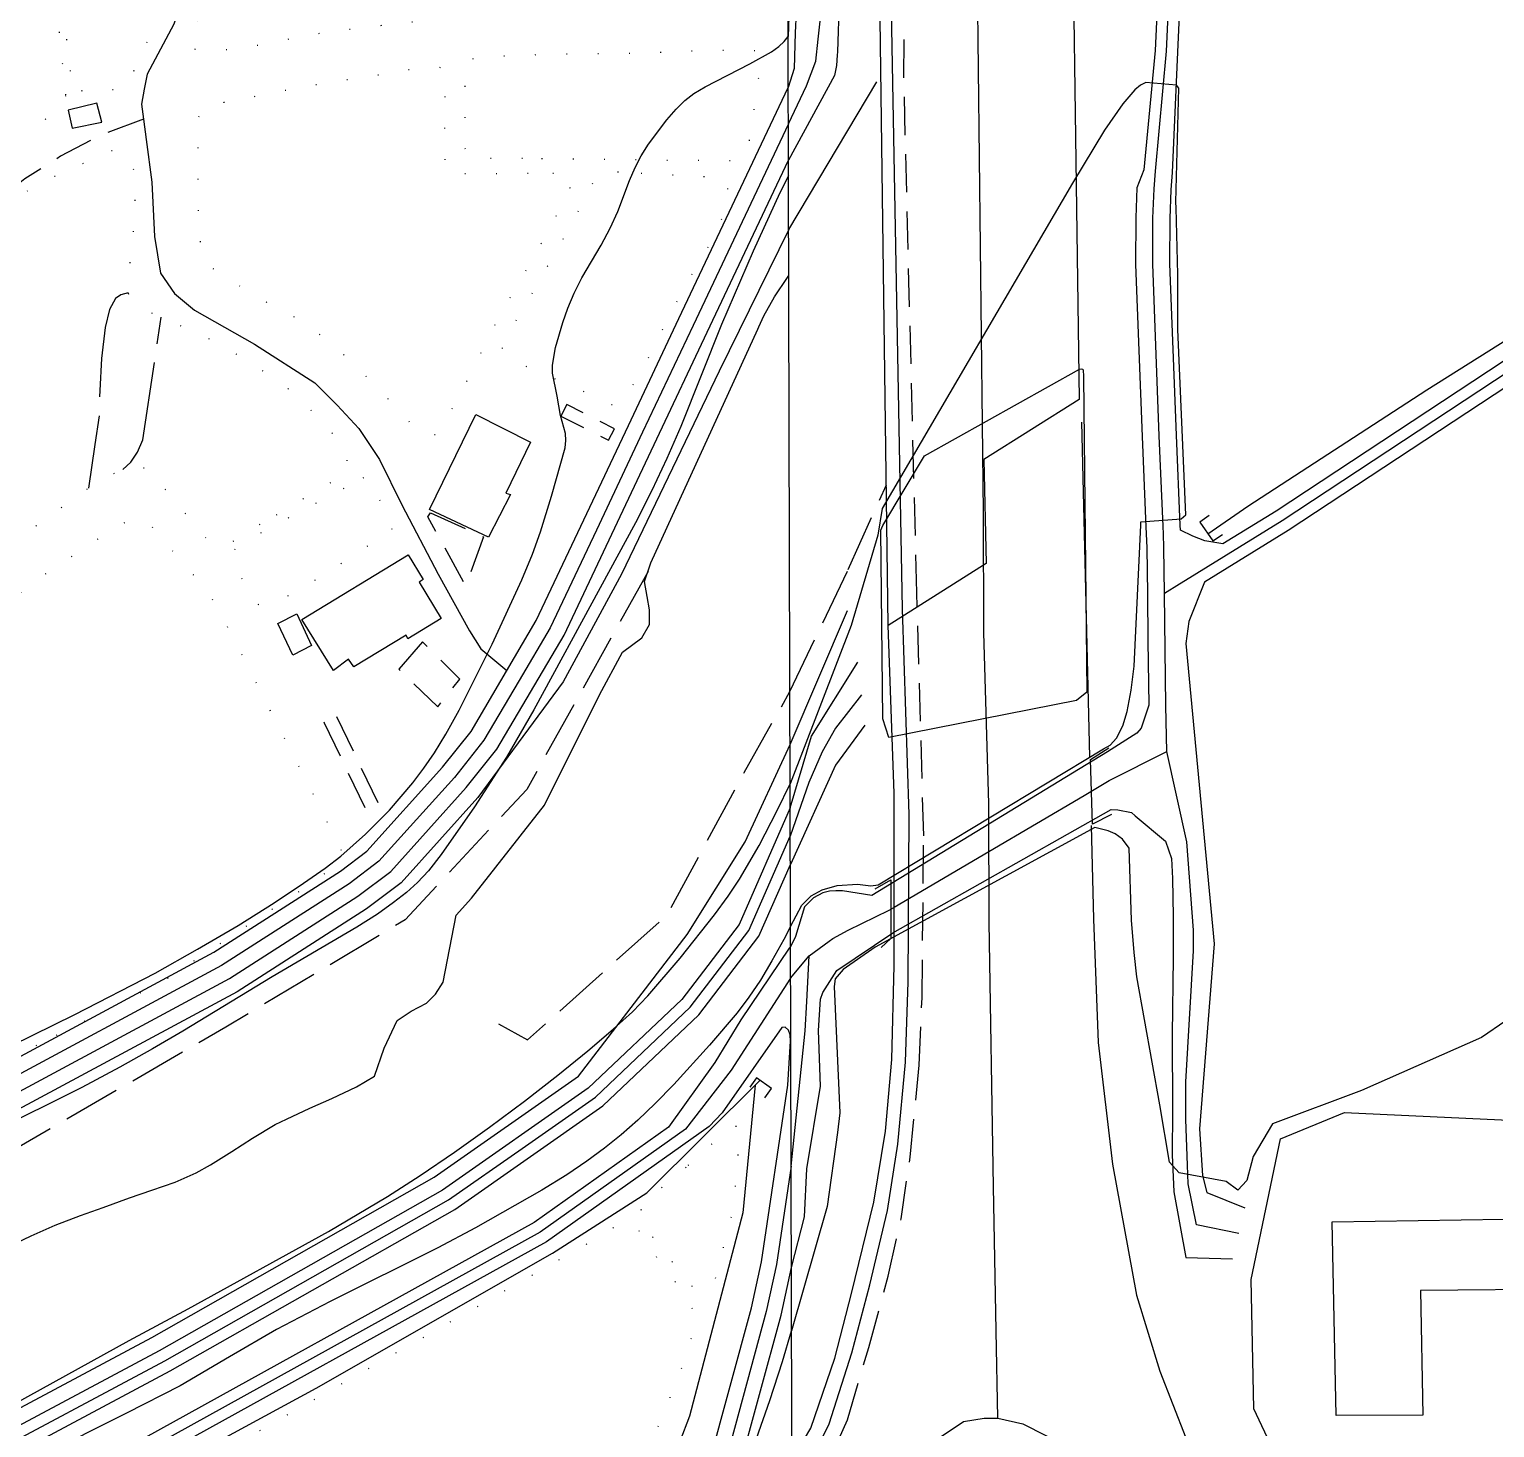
# Model space of a CAD drawing. Header units: millimetres. Extents: x 220021 to 223505, y 489325 to 491820.
# Drawn here: x 222151.5 to 222343.5, y 489628.9 to 489812.1 of the extents above; entities that cross this region are included whole.
import ezdxf

# ---------------------------------------------------------------- set-up
doc = ezdxf.new("R2010")
doc.units = ezdxf.units.MM
for name, pattern in [('15M2P5', [17.5, 15, -2.5]), ('5M2P5', [7.5, 5, -2.5]), ('7P5M2P5', [10, 7.5, -2.5]), ('AM4', [4, 0, -4])]:
    doc.linetypes.add(name, pattern=pattern)
for name, color, linetype in [('A0013110', 8, 'Continuous'), ('A0013117', 8, 'Continuous'), ('A0023119', 8, '5M2P5'), ('A0023210', 8, 'Continuous'), ('A0033324', 8, '5M2P5'), ('A0033327', 8, 'Continuous'), ('A0073340', 8, 'Continuous'), ('B0014111', 8, 'Continuous'), ('B0014112', 8, 'Continuous'), ('B0014116', 8, '5M2P5'), ('B0014118', 8, '5M2P5'), ('B0024120', 8, 'B0024120'), ('C0052211', 8, 'Continuous'), ('C0076116', 8, 'Continuous'), ('D0015112', 8, '15M2P5'), ('D0025111', 8, 'AM4'), ('E0022112', 8, 'Continuous'), ('E0032111', 8, 'Continuous'), ('F0017111', 8, 'Continuous'), ('F0017114', 8, 'Continuous'), ('F0047224', 8, 'Continuous'), ('G0022313', 8, '7P5M2P5'), ('zd001', 7, 'Continuous')]:
    doc.layers.add(name, color=color, linetype=linetype)
doc.linetypes.add('B0024120', pattern='A,10,-1.75,[133,ltypeshp.shx,S=0.75,R=0,X=0,Y=0],-3.25', length=15)

msp = doc.modelspace()

# ---------------------------------------------------------------- linework, layer by layer
at = {"layer": 'A0013110'}
for points in [[(222251.409, 489624.656), (222253.909, 489628.822), (222257.026, 489637.981), (222259.197, 489646.449), (222262.141, 489658.443), (222263.657, 489667.756), (222264.507, 489677.132), (222264.801, 489689.446), (222264.826, 489711.998), (222264.035, 489733.984), (222262.857, 489823.4), (222262.974, 489842.212), (222262.09, 489887.466), (222260.747, 489946.389), (222259.643, 489945.144), (222258.925, 489882.699), (222257.799, 489822.633), (222257.373, 489809.152), (222257.35, 489808.68), (222257.262, 489807.342), (222256.988, 489806.033), (222250.962, 489794.944)], [(222250.684, 489900.684), (222253.854, 489901.847), (222253.831, 489883.083), (222253.848, 489862.236), (222253.362, 489837.722), (222252.247, 489819.798), (222251.842, 489811.629), (222251.695, 489806.952), (222250.937, 489804.477)], [(222426.493, 489821.434), (222377.212, 489789.254), (222352.529, 489773.792), (222314.833, 489748.965), (222307.866, 489744.661), (222305.524, 489745.082), (222303.932, 489745.683), (222302.305, 489746.482), (222302.278, 489747.106), (222301.778, 489758.9), (222300.93, 489781.359), (222300.95, 489787.293), (222301.097, 489791.072), (222301.268, 489793.347), (222301.987, 489809.106), (222302.341, 489816.859)], [(222428.107, 489818.906), (222378.828, 489786.726), (222354.151, 489771.268), (222316.447, 489746.435), (222305.452, 489739.644), (222303.404, 489734.504), (222303.002, 489731.628), (222306.724, 489692.267), (222304.822, 489668.042), (222305.19, 489661.911), (222305.79, 489659.708), (222310.739, 489657.681)], [(222299.339, 489816.881), (222298.993, 489809.314), (222297.531, 489793.655), (222296.603, 489791.328), (222296.45, 489787.387), (222296.43, 489781.281), (222297.282, 489758.72), (222297.782, 489746.914), (222297.901, 489744.137), (222297.98, 489738.15), (222298.06, 489731.982), (222298.159, 489723.55), (222297.173, 489720.553), (222296.597, 489719.858), (222292.744, 489717.444), (222261.897, 489698.626), (222258.037, 489699.215), (222257.183, 489699.212), (222256.352, 489699.171), (222255.467, 489698.96), (222254.23, 489698.292), (222253.07, 489697.13), (222251.895, 489693.219), (222251.233, 489691.888)], [(222251.185, 489710.085), (222253.969, 489719.503), (222260.027, 489729.18)], [(222260.98, 489720.939), (222257.099, 489715.685), (222251.205, 489702.667)], [(222251.343, 489649.867), (222253.061, 489656.529), (222253.372, 489662.787), (222255.155, 489673.639), (222254.877, 489680.934), (222255.159, 489685.05), (222255.449, 489685.898), (222257.279, 489688.796), (222264.629, 489693.707), (222293.246, 489709.893), (222294.104, 489709.852), (222295.912, 489709.464), (222296.383, 489709.027), (222300.352, 489705.731), (222301.122, 489703.476), (222301.276, 489700.848), (222301.359, 489695.852), (222301.355, 489690.425), (222301.21, 489680.396), (222301.253, 489670.466), (222301.25, 489664.635), (222301.468, 489659.773), (222303.025, 489651.188), (222309.151, 489651.016)]]:
    msp.add_lwpolyline(points, dxfattribs=at)
at = {"layer": 'A0013110', "flags": 128}
for points in [[(222055.326, 489655.244), (222056.128, 489651.466), (222056.106, 489648.487), (222055.436, 489634.178), (222055.543, 489631.314), (222056.619, 489629.759), (222058.343, 489628.906), (222060.009, 489629.049), (222094.908, 489646.651), (222144.193, 489674.249), (222175.678, 489691.166), (222192.265, 489701.8), (222195.725, 489704.413), (222205.621, 489715.407), (222209.372, 489720.115), (222217.925, 489734.62), (222230, 489760.198), (222236.6, 489774.178), (222250.937, 489804.477)], [(221885.022, 489558.194), (221928.042, 489576.028), (221974.104, 489593.766), (222036.986, 489614.848), (222055.547, 489622.772), (222060.128, 489624.706), (222061.459, 489625.3), (222096.787, 489643.118), (222146.117, 489670.742), (222177.707, 489687.716), (222194.553, 489698.516), (222198.862, 489701.768), (222208.751, 489712.755), (222212.757, 489717.785), (222221.552, 489732.7), (222233.707, 489758.447), (222240.307, 489772.426), (222250.962, 489794.944)], [(222251.185, 489710.085), (222244.478, 489694.811), (222236.971, 489684.998), (222224.737, 489673.377), (222205.626, 489660.022), (222168.522, 489638.956), (222118.099, 489612.059), (222085.319, 489594.428), (222074.417, 489589.104), (222068.768, 489587.046), (222058.964, 489583.093), (222030.089, 489572.639), (222025.801, 489571.207), (222006.832, 489564.759), (221970.184, 489551.085), (221931.71, 489535.916), (221928.971, 489534.838), (221925.665, 489533.648), (221897.17, 489522.548), (221834.43, 489497.832)], [(222119.515, 489609.415), (222169.969, 489636.327), (222207.229, 489657.483), (222226.64, 489671.047), (222239.209, 489682.986), (222247.08, 489693.275), (222251.205, 489702.667)], [(222251.233, 489691.888), (222251.044, 489691.691), (222244.698, 489682.341), (222241.311, 489676.746), (222235.234, 489668.252), (222217.644, 489655.771), (222160.475, 489624.145)], [(222240.53, 489624.063), (222246.094, 489644.599), (222247.414, 489650.623), (222250.872, 489673.775), (222251.214, 489679.515), (222251.174, 489680.367), (222250.942, 489680.953), (222250.533, 489681.376), (222250.083, 489681.336), (222242.265, 489670.145), (222240.56, 489668.353), (222219.244, 489653.227), (222161.921, 489621.516)], [(222252.001, 489399.603), (222248.789, 489406.012), (222242.228, 489419.317), (222233.634, 489437.086), (222228.478, 489453.978), (222225.129, 489465.436), (222222.435, 489476.5), (222219.563, 489492.273), (222218.483, 489506.646), (222218.292, 489524.866), (222219.177, 489536.285), (222221.043, 489549.83), (222225.963, 489573.522), (222234.514, 489596.586), (222244.342, 489622.836), (222249.981, 489643.647), (222251.343, 489649.867)]]:
    msp.add_lwpolyline(points, dxfattribs=at)
at = {"layer": 'A0013117', "flags": 128}
msp.add_lwpolyline([(222171.531, 489815.986), (222170.444, 489812.756), (222166.919, 489806.19), (222166.55, 489804.242), (222166.18, 489802.294), (222166.45, 489800.334), (222166.818, 489797.654), (222167.537, 489792.06), (222167.915, 489784.953), (222168.696, 489780.129), (222170.521, 489777.476), (222173.144, 489775.313), (222181.006, 489770.853), (222188.897, 489765.793), (222190.36, 489764.328), (222191.823, 489762.863), (222194.651, 489759.773), (222197.375, 489755.725), (222200.31, 489749.799), (222205.059, 489740.718), (222209.162, 489733.271), (222210.633, 489730.935), (222214.076, 489728.093)], dxfattribs=at)
at = {"layer": 'A0023119', "flags": 128}
msp.add_lwpolyline([(222166.45, 489800.334), (222161.001, 489798.295), (222155.606, 489795.449), (222150.934, 489792.493), (222146.695, 489789.121), (222138.93, 489778.579), (222125.529, 489758.756), (222121.366, 489752.547), (222113.357, 489743.662), (222108.404, 489737.612), (222107.134, 489734.415), (222104.208, 489722.323), (222100.727, 489715.071), (222094.741, 489704.617), (222088.958, 489689.786), (222086.555, 489685.103), (222085.559, 489684.129), (222084.079, 489682.944), (222075.254, 489678.286), (222065.556, 489672.129), (222062.97, 489668.995), (222058.629, 489660.81), (222055.741, 489653.29)], dxfattribs=at)
at = {"layer": 'A0023210'}
for points in [[(222745.05, 490023.33), (222705.86, 489999.33), (222680.91, 489982.42), (222644.15, 489958.28), (222605.39, 489933.46), (222535.42, 489889.18), (222531.658, 489886.46), (222522.18, 489881.16), (222513.593, 489875.781), (222479.93, 489853.03), (222427.3, 489820.17), (222378.02, 489787.99), (222353.34, 489772.53), (222315.64, 489747.7), (222302.428, 489739.539), (222302.17, 489739.38), (222300.23, 489738.18)], [(222278.38, 489630.15), (222278.17, 489641.59), (222277.994, 489651.052), (222277.82, 489660.45), (222277.26, 489695.11), (222277.24, 489700.84), (222277.23, 489704.39), (222277.22, 489707.974), (222277.21, 489710.6), (222276.54, 489733.06), (222276.53, 489748.79), (222275.724, 489818.529)], [(222309.945, 489654.348), (222304.407, 489655.448), (222303.329, 489660.842), (222303.22, 489663.273), (222303.037, 489669.254), (222303.016, 489674.219), (222304.039, 489691.346), (222304.041, 489694.059), (222303.167, 489705.627), (222300.52, 489717.46), (222300.41, 489723.45), (222300.23, 489738.18), (222300.15, 489744.2), (222300.075, 489745.963), (222300.03, 489747.01), (222299.53, 489758.81), (222298.68, 489781.32), (222298.7, 489787.34), (222298.85, 489791.2), (222299.024, 489793.516), (222300.49, 489809.21), (222300.84, 489816.87)], [(222250.949, 489799.711), (222253.333, 489804.691), (222254.53, 489807.901), (222254.856, 489810.784), (222255.183, 489813.939)], [(222260.521, 489724.911), (222257.14, 489720.51), (222255.36, 489717.43), (222253.61, 489713.4), (222251.195, 489706.376)], [(222251.244, 489687.777), (222253.674, 489690.707), (222256.271, 489692.611), (222256.782, 489692.986), (222258.76, 489694.06), (222264.17, 489696.7), (222264.76, 489697.04), (222264.809, 489697.069), (222277.23, 489704.39), (222289.69, 489711.72), (222292.99, 489713.67), (222300.52, 489717.46)], [(222251.308, 489663.157), (222253.133, 489680.879), (222253.344, 489684.717), (222253.674, 489690.707)], [(222270.97, 489627.74), (222273.88, 489629.72), (222276.58, 489630.13), (222278.38, 489630.15), (222281.68, 489629.4), (222287.61, 489626.39)]]:
    msp.add_lwpolyline(points, dxfattribs=at)
at = {"layer": 'A0023210', "flags": 128}
for points in [[(222250.949, 489799.711), (222238.453, 489773.302), (222231.854, 489759.323), (222225.797, 489746.492), (222219.739, 489733.66), (222215.677, 489726.772), (222211.064, 489718.95), (222207.186, 489714.081), (222202.24, 489708.586), (222197.294, 489703.091), (222193.409, 489700.158), (222176.693, 489689.441), (222145.155, 489672.496), (222095.848, 489644.885), (222078.342, 489636.055), (222060.835, 489627.225), (222060.601, 489627.107), (222054.801, 489624.52), (222051.09, 489622.935), (222036.31, 489616.626), (222020.614, 489611.363), (221973.461, 489595.554), (221927.336, 489577.793), (221884.324, 489559.961)], [(221834.985, 489496.439), (221897.717, 489521.152), (221926.191, 489532.243), (221929.5, 489533.434), (221932.26, 489534.52), (221970.722, 489549.684), (222007.335, 489563.346), (222026.28, 489569.785), (222030.484, 489571.19), (222035.504, 489572.259), (222040.523, 489573.327), (222049.258, 489576.35), (222054.629, 489578.617), (222086.004, 489593.093), (222118.807, 489610.737), (222169.245, 489637.642), (222206.427, 489658.753), (222216.058, 489665.483), (222225.688, 489672.212), (222238.09, 489683.992), (222245.779, 489694.043), (222251.195, 489706.376)], [(222251.244, 489687.777), (222249.496, 489685.084), (222243.44, 489675.748), (222237.485, 489668.011), (222218.444, 489654.499), (222161.198, 489622.831), (222113.912, 489596.974), (222093.308, 489586.236), (222089.035, 489583.807), (222076.039, 489576.275), (222071.956, 489574.222), (222070.267, 489573.627), (222068.097, 489573.081), (222066.281, 489573.326), (222060.419, 489575.243), (222054.629, 489578.617)], [(222251.308, 489663.157), (222249.382, 489650.261), (222248.037, 489644.123), (222242.436, 489623.45), (222232.64, 489597.284), (222224.036, 489574.076), (222219.071, 489550.17), (222217.188, 489536.499), (222216.291, 489524.933), (222216.484, 489506.56), (222217.03, 489499.289), (222217.576, 489492.018), (222220.477, 489476.084), (222223.196, 489464.918), (222226.562, 489453.405), (222231.766, 489436.355), (222240.43, 489418.44), (222246.988, 489405.141), (222247.782, 489403.466), (222251.151, 489397.035), (222252.012, 489395.501)]]:
    msp.add_lwpolyline(points, dxfattribs=at)
at = {"layer": 'A0033324'}
msp.add_lwpolyline([(222251.438, 489613.878), (222254.463, 489620.53), (222258.685, 489629.925), (222261.476, 489639.395), (222264.028, 489648.743), (222265.711, 489656.247), (222266.907, 489664.327), (222268.076, 489676.391), (222268.455, 489685.194), (222268.683, 489706.436), (222267.772, 489738.254), (222266.077, 489805.767), (222266.281, 489850.177), (222265.004, 489941.851), (222264.598, 489945.558), (222264.389, 489946.005), (222264.013, 489946.423), (222260.747, 489946.389)], dxfattribs=at)
at = {"layer": 'A0033327'}
msp.add_lwpolyline([(222251.423, 489619.541), (222256.297, 489629.374), (222259.251, 489638.688), (222261.613, 489647.596), (222263.926, 489657.345), (222265.282, 489666.042), (222266.292, 489676.762), (222266.628, 489687.32), (222266.755, 489709.217), (222265.904, 489736.119), (222264.467, 489814.584), (222264.628, 489846.195), (222264.186, 489868.822), (222263.134, 489946.414)], dxfattribs=at)
at = {"layer": 'A0073340'}
msp.add_lwpolyline([(222287.786, 489854.289), (222289.026, 489763.599), (222276.565, 489755.745), (222276.866, 489742.097), (222264.035, 489733.984), (222262.857, 489823.4), (222275.633, 489832.826), (222274.968, 489845.716)], close=True, dxfattribs=at)
at = {"layer": 'B0014111', "flags": 128}
for points in [[(222160.327, 489802.402), (222156.607, 489801.473), (222157.121, 489799.124), (222161.017, 489799.94)], [(222209.984, 489761.616), (222217.16, 489758.009), (222213.949, 489751.329), (222214.555, 489751.135), (222211.665, 489745.543), (222203.922, 489749.178)]]:
    msp.add_lwpolyline(points, close=True, dxfattribs=at)
at = {"layer": 'B0014111'}
msp.add_lwpolyline([(222334.05, 489630.548), (222322.699, 489630.501), (222322.194, 489655.851), (222372.873, 489656.646), (222372.961, 489647.191), (222333.757, 489646.858)], close=True, dxfattribs=at)
at = {"layer": 'B0014112', "flags": 128}
for points in [[(222201.134, 489743.255), (222203.098, 489740.016), (222202.56, 489739.655), (222205.437, 489734.888), (222201.093, 489732.238), (222200.868, 489732.712), (222193.997, 489728.548), (222193.329, 489729.564), (222191.334, 489728.093), (222187.193, 489734.78)], [(222186.536, 489735.526), (222188.449, 489731.367), (222186.018, 489730.083), (222184.074, 489734.24)]]:
    msp.add_lwpolyline(points, close=True, dxfattribs=at)
at = {"layer": 'B0014116', "flags": 128}
for points in [[(222204.065, 489748.745), (222210.997, 489745.584), (222208.671, 489739.201), (222203.71, 489748.213)], [(222203.008, 489731.842), (222199.907, 489728.258), (222205, 489723.329), (222207.907, 489726.933)], [(222191.765, 489722.063), (222197.281, 489710.509), (222195.655, 489709.732), (222190.139, 489721.287)]]:
    msp.add_lwpolyline(points, close=True, dxfattribs=at)
at = {"layer": 'B0014118', "flags": 128}
msp.add_lwpolyline([(222221.931, 489762.94), (222221.156, 489761.422), (222227.388, 489758.244), (222228.162, 489759.762)], close=True, dxfattribs=at)
at = {"layer": 'B0024120'}
for points in [[(222289.33, 489760.605), (222290.391, 489716.759)], [(222290.608, 489707.797), (222290.906, 489695.494), (222291.521, 489679.373), (222293.406, 489663.424), (222296.56, 489646.256), (222299.618, 489636.287), (222314.959, 489596.981), (222326.944, 489567.729), (222330.064, 489559.653), (222333.397, 489549.43), (222335.851, 489540.01), (222337.807, 489529.165)], [(222327.461, 489605.594), (222324.01, 489605.692), (222311.917, 489631.381), (222311.591, 489648.299), (222315.401, 489666.751), (222323.817, 489670.164), (222378.026, 489667.651), (222378.045, 489604.636), (222336.468, 489605.341)]]:
    msp.add_lwpolyline(points, dxfattribs=at)
at = {"layer": 'C0052211'}
for points in [[(222250.986, 489785.879), (222262.53, 489805.22)], [(222251.163, 489718.378), (222258.694, 489735.925)]]:
    msp.add_lwpolyline(points, dxfattribs=at)
at = {"layer": 'C0052211', "flags": 128}
for points in [[(222250.986, 489785.879), (222241.895, 489767.28), (222229.104, 489740.715), (222221.463, 489726.603), (222210.278, 489711.462), (222200.22, 489700.287), (222195.697, 489696.874), (222178.722, 489685.991), (222147.079, 489668.988), (222097.726, 489641.352), (222062.317, 489623.493), (222060.925, 489622.871), (222056.329, 489620.931), (222037.698, 489612.977), (221974.782, 489591.884), (221928.784, 489574.171), (221885.757, 489556.334), (221841.13, 489539.568), (221793.946, 489520.71), (221766.296, 489510.129), (221763.639, 489509.011), (221759.537, 489506.584)], [(221833.69, 489499.69), (221896.44, 489524.41), (221924.963, 489535.521), (221928.266, 489536.71), (221930.977, 489537.777), (221969.468, 489552.952), (222006.16, 489566.643), (222025.162, 489573.102), (222029.432, 489574.528), (222058.249, 489584.961), (222068.052, 489588.914), (222073.634, 489590.947), (222084.406, 489596.208), (222117.155, 489613.822), (222167.557, 489640.708), (222204.557, 489661.715), (222223.468, 489674.93), (222237.695, 489693.479), (222245.294, 489705.631), (222251.163, 489718.378)]]:
    msp.add_lwpolyline(points, dxfattribs=at)
at = {"layer": 'C0076116'}
msp.add_lwpolyline([(222306.094, 489748.389), (222304.861, 489747.536), (222306.567, 489745.068), (222307.801, 489745.922)], dxfattribs=at)
at = {"layer": 'C0076116', "flags": 128}
msp.add_lwpolyline([(222247.874, 489672.114), (222248.741, 489673.338), (222246.783, 489674.726), (222245.916, 489673.502)], dxfattribs=at)
at = {"layer": 'D0015112', "flags": 128}
for points in [[(222164.442, 489777.575), (222163.505, 489777.292), (222162.803, 489776.835), (222161.991, 489775.363), (222161.458, 489773.025), (222160.971, 489768.955), (222160.723, 489764.776), (222160.667, 489761.695), (222160.091, 489757.687), (222159.252, 489751.974)], [(222163.735, 489754.41), (222164.808, 489755.393), (222165.674, 489756.667), (222166.357, 489758.283), (222168.786, 489774.369)]]:
    msp.add_lwpolyline(points, dxfattribs=at)
at = {"layer": 'D0025111', "flags": 128}
for points in [[(222238.114, 489817.798), (222237.678, 489817.682), (222234.579, 489816.658), (222231.319, 489815.579), (222229.468, 489815.171), (222228.374, 489815.032), (222225.118, 489814.741), (222221.836, 489814.515), (222218.686, 489814.316), (222215.601, 489814.123), (222212.396, 489813.873), (222209.161, 489813.619), (222205.96, 489813.359), (222202.882, 489813.146), (222199.777, 489812.845), (222196.105, 489812.37), (222192.44, 489811.939), (222189.461, 489811.515), (222186.253, 489810.944), (222182.895, 489810.278), (222179.844, 489809.666), (222177.171, 489809.392), (222176.718, 489809.389), (222173.636, 489809.398), (222173.275, 489809.439), (222173.125, 489809.48), (222173.006, 489809.538), (222172.921, 489809.623), (222172.87, 489809.749), (222172.849, 489809.906), (222172.853, 489810.104), (222172.921, 489810.584), (222173.444, 489812.772), (222174.21, 489815.816), (222174.442, 489817.292), (222174.86, 489820.397), (222174.933, 489822.265), (222175.405, 489825.547), (222175.566, 489825.891), (222176.361, 489827.162), (222176.647, 489827.441), (222177.019, 489827.731), (222178.175, 489828.439), (222178.642, 489828.671), (222181.718, 489829.951), (222184.694, 489831.397), (222187.78, 489832.981), (222189.168, 489833.539), (222192.567, 489834.702), (222195.932, 489835.962), (222198.82, 489837.173), (222201.998, 489838.194), (222204.913, 489838.932), (222207.882, 489839.441), (222211.206, 489840.019), (222214.305, 489840.661), (222217.353, 489841.317), (222220.489, 489841.922), (222223.591, 489842.615), (222226.871, 489843.554), (222229.82, 489844.483), (222232.814, 489845.214), (222236.083, 489845.928), (222239.414, 489846.389), (222242.468, 489846.749), (222242.761, 489846.823), (222243.041, 489846.926), (222243.29, 489847.065), (222243.522, 489847.252), (222243.723, 489847.457), (222245.329, 489848.69), (222245.609, 489848.7), (222248.844, 489848.677), (222249.638, 489848.595), (222249.788, 489848.51), (222249.91, 489848.373), (222249.995, 489848.155), (222250.053, 489847.876), (222250.084, 489847.528), (222250.076, 489846.696), (222250.078, 489843.073), (222250.075, 489839.313), (222250.073, 489835.737), (222250.071, 489832.339), (222250.069, 489829.213), (222250.067, 489825.92), (222250.045, 489822.876), (222249.88, 489821.294), (222249.815, 489821.219), (222249.733, 489821.148), (222249.634, 489821.076), (222249.396, 489820.947), (222249.113, 489820.828)], [(222154.954, 489822.567), (222155.8, 489822.832), (222158.95, 489823.754), (222161.991, 489824.611), (222164.961, 489825.441), (222168.138, 489826.066), (222170.013, 489826.266), (222170.207, 489826.246), (222170.65, 489826.14), (222170.753, 489826.065), (222170.831, 489825.966), (222170.892, 489825.84), (222170.933, 489825.686), (222170.984, 489825.328), (222170.994, 489825.11), (222170.917, 489821.896), (222170.626, 489819.557), (222170.54, 489819.21), (222169.902, 489817.373), (222168.707, 489814.422), (222167.499, 489811.593), (222166.048, 489808.765), (222164.86, 489805.882), (222164.164, 489804.583), (222163.99, 489804.42), (222163.778, 489804.294), (222163.543, 489804.212), (222163.271, 489804.168), (222162.967, 489804.155), (222159.824, 489804.163), (222158.505, 489804.035), (222158.232, 489803.984), (222157.271, 489803.709)], [(222156.272, 489803.368), (222155.672, 489802.98), (222155.423, 489802.769), (222155.01, 489802.326), (222154.829, 489802.07), (222154.679, 489801.804), (222154.467, 489801.31), (222154.099, 489800.642), (222153.853, 489800.445), (222153.523, 489800.258), (222153.134, 489800.081), (222150.038, 489798.872), (222147.597, 489797.664), (222144.565, 489796.476), (222144.044, 489796.326), (222141.102, 489795.708), (222138.071, 489795.185), (222136.039, 489795.097), (222135.866, 489795.38), (222135.733, 489795.759), (222135.614, 489796.25), (222134.934, 489799.516), (222134.278, 489802.489), (222133.738, 489805.516), (222133.321, 489809.201), (222132.901, 489812.6), (222132.837, 489815.276), (222132.868, 489815.651), (222133.125, 489817.034), (222133.197, 489817.249), (222133.354, 489817.583), (222133.453, 489817.729), (222133.572, 489817.873), (222133.831, 489818.121), (222133.991, 489818.244), (222134.738, 489818.714), (222134.916, 489818.768), (222135.11, 489818.806), (222135.539, 489818.833), (222152.575, 489821.832), (222152.905, 489821.924), (222154.27, 489822.352)], [(222216.124, 489795.15), (222215.701, 489795.15), (222212.552, 489795.152), (222209.341, 489795.246), (222209.14, 489795.328), (222208.969, 489795.471), (222208.826, 489795.679), (222208.714, 489795.969), (222208.629, 489796.331), (222208.582, 489796.76), (222208.572, 489798.376), (222208.602, 489801.9), (222208.604, 489804.91), (222208.998, 489808.002), (222209.233, 489808.128), (222209.55, 489808.223), (222209.962, 489808.294), (222213.024, 489808.582), (222216.051, 489808.72), (222219.327, 489808.8), (222223.199, 489808.879), (222226.792, 489808.932), (222230.235, 489808.977), (222233.456, 489809.064), (222236.93, 489809.239), (222240.369, 489809.342), (222243.526, 489809.375), (222246.692, 489809.294), (222246.852, 489809.233), (222246.992, 489809.141), (222247.111, 489809.008), (222247.2, 489808.827), (222247.251, 489808.595), (222247.261, 489808.316), (222247.213, 489807.61), (222246.907, 489804.593), (222246.357, 489801.253), (222245.956, 489798.138), (222245.512, 489796.315), (222245.396, 489796.113), (222245.266, 489795.93), (222244.874, 489795.466), (222244.723, 489795.32), (222244.406, 489795.081), (222244.209, 489794.989), (222243.984, 489794.925), (222243.711, 489794.881), (222243.404, 489794.867), (222240.316, 489794.896), (222237.064, 489794.895)], [(222220.08, 489793.242), (222220.35, 489793.242), (222222.453, 489793.009), (222222.497, 489792.92), (222222.528, 489792.814), (222222.548, 489792.688), (222222.562, 489792.388), (222222.544, 489792.211), (222222.404, 489791.581), (222222.309, 489791.311), (222221.018, 489788.52), (222219.418, 489785.6), (222217.746, 489782.496), (222216.162, 489779.787), (222214.565, 489777.023), (222212.845, 489774.014), (222211.228, 489770.937), (222209.726, 489767.645), (222208.119, 489764.688), (222206.675, 489762.02), (222205.047, 489759.399), (222204.85, 489759.178), (222204.628, 489758.98), (222204.406, 489758.83), (222204.168, 489758.732), (222203.915, 489758.701), (222203.643, 489758.746), (222203.339, 489758.855), (222203.026, 489759.025), (222202.692, 489759.264), (222201.973, 489759.916), (222200.307, 489761.723), (222197.981, 489764.217), (222195.382, 489766.898), (222192.7, 489769.429), (222190.264, 489771.554), (222187.402, 489773.683), (222185.511, 489774.812), (222182.7, 489776.266), (222179.885, 489777.945), (222176.958, 489779.722), (222175.081, 489781.101), (222174.819, 489781.462), (222174.598, 489781.854), (222174.407, 489782.281), (222174.114, 489783.157), (222174.002, 489783.634), (222173.839, 489784.803), (222173.681, 489788.127), (222173.639, 489791.29), (222173.637, 489794.334), (222173.639, 489797.491), (222173.723, 489800.623), (222173.791, 489800.974), (222173.935, 489801.329), (222174.16, 489801.608), (222174.497, 489801.853), (222174.948, 489802.061), (222175.513, 489802.231), (222176.99, 489802.523), (222180.293, 489803.159), (222183.978, 489803.91), (222187.132, 489804.511), (222190.97, 489805.163), (222194.407, 489805.703), (222197.577, 489806.178), (222200.669, 489806.736), (222203.714, 489807.238), (222204.003, 489807.255), (222204.896, 489807.217), (222205.074, 489807.179), (222205.227, 489807.128), (222205.363, 489807.063), (222205.493, 489806.971), (222205.612, 489806.852), (222205.721, 489806.685), (222205.813, 489806.453), (222205.884, 489806.149), (222205.928, 489805.747), (222205.945, 489804.765), (222205.916, 489801.629), (222205.91, 489798.228), (222205.925, 489794.942), (222206.088, 489793.557), (222206.176, 489793.448), (222206.296, 489793.363), (222206.432, 489793.308), (222206.599, 489793.264), (222206.783, 489793.237), (222207.714, 489793.181)], [(222181.71, 489747.21), (222178.03, 489744.92), (222176.86, 489744.408), (222175.192, 489744.778), (222167.044, 489754.515), (222165.542, 489754.708), (222164.039, 489754.55), (222160.695, 489753.012), (222146.304, 489742.661), (222132.747, 489732.476), (222119.508, 489717.203), (222108.935, 489700.321), (222106.423, 489698.071), (222104.249, 489696.869), (222101.908, 489695.844), (222097.302, 489694.067), (222096.39, 489693.21), (222095.68, 489692.658), (222094.957, 489692.208), (222094.596, 489692.035), (222093.918, 489691.786), (222093.587, 489691.711), (222093.297, 489691.688), (222093.041, 489691.729), (222092.813, 489691.848), (222092.636, 489692.032), (222092.507, 489692.257), (222092.415, 489692.517), (222092.347, 489692.82), (222092.618, 489696.045), (222092.782, 489696.883), (222093.349, 489698.843), (222093.817, 489700.032), (222095.37, 489703.085), (222096.902, 489705.76), (222098.639, 489708.844), (222100.543, 489711.767), (222102.29, 489714.592), (222104.02, 489717.577), (222104.508, 489718.528), (222105.095, 489720.01), (222106.007, 489723.197), (222106.868, 489726.615), (222107.552, 489729.812), (222108.055, 489733.044), (222108.264, 489734.567), (222108.486, 489735.525), (222108.65, 489735.995), (222109.425, 489737.597), (222109.664, 489737.982), (222110.657, 489739.294), (222112.894, 489741.702), (222113.133, 489741.961), (222119.313, 489747.885), (222121.207, 489750.226), (222123.134, 489752.856), (222125.007, 489755.561), (222126.836, 489758.424), (222128.423, 489761.037), (222130.112, 489763.978), (222132.016, 489766.915), (222134.015, 489769.907), (222136.045, 489772.741), (222138.157, 489775.559), (222140.425, 489778.438), (222142.421, 489781.136), (222144.383, 489783.702), (222146.648, 489786.38), (222148.797, 489788.867), (222149.312, 489789.378), (222151.317, 489790.958), (222151.914, 489791.34), (222154.799, 489792.831), (222157.649, 489794.077), (222160.619, 489795.585), (222161.495, 489795.976), (222161.956, 489796.13), (222162.389, 489796.221), (222162.822, 489796.245), (222163.22, 489796.17), (222163.605, 489795.992), (222163.963, 489795.733), (222164.287, 489795.395), (222164.593, 489794.976), (222164.845, 489794.529), (222165.036, 489794.069), (222165.169, 489793.588), (222165.33, 489790.121), (222165.209, 489786.866), (222164.91, 489783.263), (222164.451, 489779.821), (222164.331, 489778.737), (222164.324, 489778.27), (222164.375, 489777.83), (222164.487, 489777.404), (222164.644, 489777.049), (222164.831, 489776.742), (222165.063, 489776.452), (222165.308, 489776.203), (222166.098, 489775.624), (222166.425, 489775.429), (222169.452, 489774.07), (222172.396, 489772.797), (222175.262, 489771.435), (222178.104, 489769.831), (222181.082, 489768.009), (222183.651, 489766.334), (222185.61, 489764.823), (222187.947, 489762.667), (222190.362, 489760.187), (222191.36, 489758.97), (222192.372, 489757.48), (222192.569, 489757.118), (222192.852, 489756.463), (222193.032, 489755.884), (222193.202, 489755.093), (222193.233, 489754.844), (222193.222, 489754.602), (222193.144, 489754.364), (222193, 489754.128), (222190.637, 489752.453), (222188.011, 489750.965), (222185.171, 489749.197), (222182.562, 489747.682)], [(222228.681, 489793.366), (222228.452, 489793.373), (222226.216, 489793.197), (222226.066, 489793.088), (222225.892, 489792.918), (222225.728, 489792.707), (222225.551, 489792.414), (222225.227, 489791.736), (222223.681, 489788.757), (222222.043, 489785.667), (222220.36, 489782.733), (222218.794, 489780.003), (222217.118, 489777.08), (222215.388, 489774.166), (222213.778, 489771.45), (222213.641, 489771.106), (222213.477, 489770.51), (222213.464, 489770.241), (222213.511, 489769.981), (222213.627, 489769.75), (222213.821, 489769.518), (222214.094, 489769.286), (222214.502, 489769.009), (222215.92, 489768.231), (222218.752, 489766.972), (222221.897, 489765.678), (222224.808, 489764.36), (222227.738, 489762.951), (222228.018, 489762.882), (222228.273, 489762.875), (222228.522, 489762.933), (222228.774, 489763.056), (222229.017, 489763.24), (222229.255, 489763.492), (222229.76, 489764.163), (222231.402, 489766.773), (222233.111, 489769.963), (222234.487, 489772.784), (222235.951, 489775.664), (222237.476, 489778.621), (222239.275, 489781.613), (222240.872, 489784.329), (222242.107, 489786.96), (222242.691, 489788.592), (222243.006, 489789.853), (222243.043, 489790.153), (222243.054, 489790.688), (222243.013, 489791.193), (222242.792, 489792.212), (222242.687, 489792.352), (222242.547, 489792.471), (222242.394, 489792.56), (222242.213, 489792.622), (222242.002, 489792.659), (222241.78, 489792.676)], [(222195.22, 489753.317), (222195.653, 489753.511), (222195.782, 489753.504), (222195.908, 489753.457), (222196.024, 489753.368), (222196.14, 489753.228), (222196.252, 489753.024), (222196.494, 489752.444), (222197.845, 489749.454), (222199.006, 489746.562), (222198.996, 489746.402), (222198.938, 489746.245), (222198.818, 489746.099), (222198.62, 489745.956), (222198.344, 489745.799), (222195.589, 489744.274), (222192.769, 489742.387), (222190.16, 489740.62), (222187.255, 489738.91), (222184.636, 489737.419), (222183.129, 489736.734), (222182.935, 489736.683), (222182.556, 489736.626), (222182.362, 489736.619), (222181.987, 489736.643), (222181.581, 489736.708), (222181.394, 489736.78), (222181.22, 489736.896), (222181.04, 489737.073), (222180.879, 489737.281), (222180.59, 489737.759), (222179.099, 489740.579), (222178.728, 489741.458), (222178.629, 489741.772), (222178.276, 489743.61), (222178.317, 489743.725), (222178.549, 489744.223), (222178.61, 489744.312), (222178.678, 489744.386), (222178.842, 489744.533)], [(222152.436, 489678.95), (222126.013, 489665.058), (222111.293, 489656.289), (222090.553, 489644.435), (222063.467, 489632.128), (222061.128, 489631.63), (222059.461, 489632.175), (222058.63, 489633.412), (222058.638, 489635.691), (222060.5, 489643.558), (222062.034, 489653.007), (222063.4, 489662.108), (222064.914, 489665.596), (222066.591, 489667.856), (222068.768, 489670.11), (222072.949, 489672.34), (222082.309, 489675.562), (222095.357, 489683.474), (222099.038, 489686.236), (222101.545, 489687.083), (222104.888, 489688.096), (222107.395, 489689.118), (222109.411, 489692.952), (222120.646, 489707.898), (222134.894, 489725.263), (222142.931, 489732.532), (222152.973, 489740.304), (222163.347, 489747.195), (222165.52, 489748.047), (222167.353, 489747.149), (222174.837, 489738.471), (222176.497, 489735.646), (222188.44, 489712.365), (222192.42, 489704.43), (222191.579, 489702.511), (222188.566, 489700.267), (222168.991, 489687.347)], [(222237.539, 489663.015), (222232.778, 489659.03), (222231.618, 489657.797), (222231.753, 489655.704), (222238.129, 489647.505), (222239.826, 489646.768), (222241.334, 489648.239), (222243.78, 489657.694), (222244.645, 489667.824), (222244.407, 489668.315), (222243.746, 489668.39), (222243.33, 489668.22)], [(222097.213, 489441.334), (222096.865, 489440.905), (222094.681, 489438.131), (222092.41, 489435.559), (222090.12, 489432.568), (222087.825, 489429.944), (222085.492, 489427.331), (222084.922, 489426.807), (222083.319, 489425.57), (222082.17, 489424.848), (222079.275, 489423.125), (222076.138, 489421.324), (222072.96, 489419.475), (222069.693, 489417.626), (222066.876, 489416.207), (222063.804, 489414.756), (222061.001, 489413.221), (222058.232, 489411.665), (222055.201, 489410.054), (222052.408, 489408.662), (222049.486, 489407.235), (222046.694, 489405.822), (222043.891, 489404.464), (222040.59, 489403.202), (222037.195, 489402.069), (222033.888, 489401.12), (222030.737, 489400.416), (222028.76, 489400.158), (222028.055, 489400.131), (222024.407, 489400.171), (222021.408, 489400.221), (222018.374, 489400.325), (222014.536, 489400.596), (222011.506, 489400.714), (222008.056, 489400.747), (222004.681, 489400.8), (222001.286, 489401), (221999.855, 489401.25), (221999.545, 489401.362), (221999.262, 489401.509), (221998.993, 489401.69), (221998.751, 489401.895), (221997.831, 489402.839), (221997.599, 489403.126), (221996.789, 489404.401), (221996.585, 489404.831), (221996.081, 489406.27), (221995.945, 489406.815), (221995.67, 489408.666), (221995.61, 489409.917), (221995.639, 489413.35), (221995.805, 489416.731), (221995.918, 489417.543), (221996.54, 489420.603), (221997.442, 489423.926), (221998.005, 489425.415), (221999.302, 489428.285), (222000.807, 489431.253), (222002.367, 489434.003), (222003.899, 489436.797), (222005.278, 489439.82), (222006.562, 489442.999), (222025.276, 489477.105), (222025.583, 489477.705), (222027.102, 489480.693), (222028.948, 489483.862), (222030.732, 489486.98), (222032.326, 489489.962), (222033.933, 489492.715), (222035.769, 489495.472), (222037.475, 489498.082), (222039.382, 489500.637), (222041.282, 489503.148), (222043.101, 489505.748), (222045.103, 489508.45), (222047.045, 489511.012), (222049.166, 489513.755), (222051.196, 489516.501), (222053.046, 489519.104), (222054.782, 489521.557), (222056.72, 489524.15), (222058.443, 489526.641), (222060.504, 489529.615), (222062.216, 489532.096), (222064.11, 489534.716), (222066.075, 489537.595), (222067.894, 489540.454), (222069.719, 489543.497), (222071.2, 489546.27), (222072.941, 489549.433), (222074.623, 489552.179), (222076.404, 489555.017), (222078.27, 489557.494), (222080.477, 489560.104), (222082.735, 489562.499), (222085.123, 489565.129), (222087.443, 489567.827), (222089.864, 489570.597), (222091.993, 489572.955), (222094.636, 489575.557), (222097.287, 489578.112), (222099.691, 489580.599), (222102.113, 489583.1), (222104.691, 489585.263), (222105.196, 489585.586), (222107.859, 489586.979), (222110.666, 489588.732), (222113.312, 489590.565), (222115.948, 489592.094), (222118.771, 489593.919), (222121.537, 489595.751), (222124.643, 489597.604), (222127.371, 489599.139), (222130.065, 489600.552), (222133.148, 489602.21), (222136.196, 489603.954), (222139.187, 489605.721), (222142.3, 489607.376), (222145.71, 489609.013), (222148.632, 489610.484), (222151.718, 489612.22), (222154.572, 489613.875), (222157.839, 489615.52), (222160.532, 489616.861), (222163.236, 489618.349), (222166.009, 489619.96), (222168.747, 489621.373), (222171.574, 489622.877), (222174.417, 489624.43), (222177.381, 489626.051), (222226.034, 489653.817), (222226.344, 489654.042), (222228.984, 489655.694), (222229.256, 489655.792), (222229.509, 489655.85), (222229.758, 489655.864), (222230, 489655.84), (222230.238, 489655.785), (222230.501, 489655.683), (222230.753, 489655.505), (222230.995, 489655.246), (222231.216, 489654.946), (222233.031, 489652.098), (222235.034, 489649.428), (222236.869, 489646.969), (222238.307, 489644.61), (222238.443, 489644.275), (222238.626, 489643.594), (222238.66, 489643.242), (222238.65, 489642.827), (222238.502, 489641.671), (222238.379, 489641.122), (222237.365, 489637.844), (222236.344, 489634.991), (222234.934, 489631.71), (222233.708, 489628.683), (222232.49, 489625.589), (222231.155, 489622.413), (222229.854, 489619.533), (222228.554, 489616.555), (222227.205, 489613.345), (222226.055, 489610.029), (222224.883, 489606.682), (222224.019, 489603.748), (222223.219, 489600.636), (222222.249, 489597.582), (222221.177, 489594.635), (222220.18, 489591.731), (222219.278, 489588.865), (222218.383, 489585.671), (222217.522, 489582.314), (222216.685, 489579.353), (222215.906, 489576.445), (222214.963, 489572.928), (222214.215, 489569.793), (222213.507, 489566.391), (222212.721, 489562.949), (222211.983, 489559.926), (222211.234, 489556.811), (222210.609, 489553.665), (222210.013, 489550.287), (222209.439, 489546.678), (222209.004, 489543.392), (222208.644, 489540.178), (222208.318, 489536.663), (222207.988, 489533.078), (222207.649, 489529.55), (222207.428, 489526.233), (222207.324, 489523.094), (222207.326, 489519.849), (222207.378, 489516.382), (222207.383, 489512.796), (222207.401, 489509.248), (222207.436, 489506.03), (222207.465, 489502.89), (222207.18, 489499.993), (222206.993, 489499.54), (222206.75, 489499.104), (222206.46, 489498.681), (222205.41, 489497.427), (222202.964, 489494.981), (222200.386, 489492.549), (222198.029, 489490.332), (222195.488, 489488.315), (222194.884, 489487.927), (222192.272, 489486.408), (222189.405, 489484.879), (222186.452, 489483.562), (222183.353, 489482.432), (222180.025, 489481.32), (222176.926, 489480.534), (222173.861, 489479.79), (222170.854, 489479.052), (222167.646, 489478.457), (222164.544, 489478.009), (222161.104, 489477.326), (222157.623, 489476.578), (222154.603, 489475.783), (222151.681, 489474.769), (222148.919, 489473.581), (222146.055, 489472.389), (222143.194, 489471.27), (222140.04, 489469.959), (222136.866, 489468.417), (222134.203, 489466.936), (222131.451, 489465.533), (222128.699, 489464.1), (222125.562, 489462.575), (222122.558, 489461.022), (222119.755, 489459.473), (222116.744, 489457.979), (222113.846, 489456.412), (222110.89, 489454.737), (222108.093, 489452.922), (222106.078, 489451.318), (222105.651, 489450.878)]]:
    msp.add_lwpolyline(points, close=True, dxfattribs=at)
at = {"layer": 'E0022112'}
msp.add_lwpolyline([(222305.916, 489746.01), (222311.142, 489749.625), (222334.602, 489764.85), (222373.667, 489789.422), (222429.614, 489825.306), (222490.062, 489864.402), (222547.258, 489900.146), (222625.307, 489950.007), (222713.274, 490007.862), (222763.855, 490039.977), (222811.447, 490070.571), (222853.095, 490097.219), (222873.26, 490108.355), (222893.239, 490119.04), (222913.837, 490128.194), (222937.409, 490137.026), (222957.669, 490142.921), (222980.922, 490148.108), (223012.302, 490154.025), (223039.325, 490156.694), (223059.358, 490157.18), (223079.288, 490156.705), (223079.458, 490156.695)], dxfattribs=at)
at = {"layer": 'E0022112', "flags": 128}
for points in [[(222066.561, 489543.783), (222074.853, 489556.106), (222100.627, 489585.146), (222109.296, 489591.229), (222154.64, 489615.368), (222189.067, 489634.068), (222220.056, 489651.747), (222232.414, 489659.675), (222247.234, 489674.406)], [(222246.581, 489673.758), (222244.97, 489657.056), (222238.014, 489630.383), (222226.603, 489600.523), (222217.042, 489573.518), (222211.799, 489551.651), (222210.59, 489536.367), (222209.371, 489516.065), (222209.994, 489498.769), (222211.337, 489488.365), (222214.78, 489466.704), (222219.236, 489451.355), (222225.662, 489435.2), (222235.8, 489414.516), (222247.144, 489391.691), (222252.053, 489379.925)]]:
    msp.add_lwpolyline(points, dxfattribs=at)
at = {"layer": 'E0032111', "flags": 128}
msp.add_lwpolyline([(222148.735, 489652.588), (222151.742, 489654.018), (222154.903, 489655.417), (222158.19, 489656.697), (222161.183, 489657.728), (222164.617, 489658.984), (222167.559, 489659.991), (222170.61, 489661.039), (222173.345, 489662.261), (222175.224, 489663.306), (222178.027, 489665.077), (222180.734, 489666.831), (222183.722, 489668.618), (222185.191, 489669.33), (222188.27, 489670.732), (222191.114, 489672.036), (222194.387, 489673.551), (222196.73, 489674.92), (222198.01, 489678.593), (222199.692, 489682.255), (222201.532, 489683.461), (222203.539, 489684.489), (222204.712, 489685.703), (222205.719, 489687.269), (222207.417, 489696.015), (222209.428, 489698.27), (222218.984, 489710.431), (222226.21, 489724.898), (222229.234, 489730.472), (222231.744, 489732.371), (222232.752, 489734.113), (222232.758, 489736.041), (222232.43, 489737.798), (222232.103, 489739.73), (222232.945, 489742.175), (222246.943, 489772.796), (222247.059, 489773.122), (222247.718, 489774.556), (222249.148, 489777.037), (222250.83, 489779.586), (222251.002, 489779.853)], dxfattribs=at)
at = {"layer": 'F0017111', "elevation": 30}
msp.add_lwpolyline([(222268.78, 489756.205), (222289.102, 489767.576), (222289.305, 489767.622), (222289.476, 489767.565), (222289.562, 489767.47), (222289.594, 489766.619), (222290.049, 489725.232), (222288.683, 489724.171), (222264.101, 489719.32), (222263.343, 489721.745), (222263.039, 489746.456), (222263.343, 489747.063)], close=True, dxfattribs=at)
at = {"layer": 'F0017114', "elevation": 25}
for points in [[(222252.298, 489852.524), (222250.919, 489811.154)], [(222251.226, 489694.548), (222252.726, 489697.341), (222253.912, 489698.58), (222255.39, 489699.374), (222257.335, 489699.935), (222260.006, 489700.105), (222261.739, 489699.885), (222262.719, 489700.007), (222292.244, 489717.817), (222293.084, 489718.326), (222293.935, 489719.22), (222294.755, 489720.827), (222295.321, 489722.729), (222295.862, 489725.497), (222296.248, 489728.644), (222297.126, 489747.133), (222297.126, 489747.58), (222302.4, 489747.937), (222303.026, 489748.473), (222301.979, 489772.766), (222301.987, 489779.979), (222301.753, 489788.714), (222301.706, 489789.438), (222302.097, 489804.368), (222301.797, 489804.767), (222297.791, 489805.12), (222297.087, 489804.759), (222296.341, 489804.142), (222294.754, 489802.338), (222292.352, 489798.889), (222288.16, 489791.908), (222263.238, 489749.304), (222262.687, 489745.82), (222259.166, 489733.983), (222251.177, 489713.23)], [(222354.523, 489688.744), (222341.738, 489680.01), (222326.048, 489673.076), (222314.362, 489668.682), (222311.857, 489664.424), (222311.004, 489661.289), (222309.823, 489659.993), (222308.31, 489661.122), (222302.127, 489662.297), (222300.859, 489663.662), (222299.621, 489671.188), (222296.619, 489687.965), (222296.247, 489691.122), (222295.898, 489695.372), (222295.609, 489704.829), (222294.706, 489705.986), (222293.756, 489706.701), (222292.863, 489707.098), (222291.083, 489707.506), (222262.318, 489691.859), (222258.138, 489688.907), (222257.057, 489687.683), (222256.927, 489686.675), (222257.683, 489670.138), (222257.365, 489667.569), (222256.026, 489657.859), (222251.365, 489641.56)]]:
    msp.add_lwpolyline(points, dxfattribs=at)
at = {"layer": 'F0017114', "elevation": 25, "flags": 128}
for points in [[(222149.227, 489678.961), (222157.484, 489683.02), (222167.973, 489688.457), (222173.554, 489691.558), (222178.852, 489694.695), (222183.569, 489697.654), (222187.427, 489700.204), (222190.255, 489702.193), (222192.316, 489703.778), (222195.562, 489706.631), (222198.678, 489709.775), (222201.733, 489713.35), (222203.187, 489715.27), (222204.587, 489717.311), (222206.071, 489719.746), (222207.811, 489722.906), (222212.143, 489731.529), (222216.009, 489739.96), (222217.403, 489743.348), (222218.48, 489746.251), (222219.924, 489750.917), (222221.685, 489757.259), (222221.812, 489758.212), (222221.755, 489759.15), (222221.076, 489761.483), (222220.638, 489764.028), (222220.053, 489767.058), (222220.037, 489768.066), (222220.452, 489770.391), (222221.386, 489773.673), (222222.051, 489775.534), (222222.879, 489777.497), (222223.903, 489779.544), (222226.417, 489783.824), (222227.617, 489786.027), (222228.602, 489788.236), (222230.149, 489792.299), (222230.877, 489793.983), (222231.681, 489795.516), (222232.637, 489797.042), (222235.038, 489800.238), (222236.261, 489801.638), (222237.384, 489802.743), (222238.567, 489803.662), (222240.029, 489804.554), (222245.914, 489807.543), (222248.757, 489809.151), (222249.703, 489809.84), (222250.408, 489810.494), (222250.919, 489811.154)], [(222250.967, 489792.889), (222249.848, 489790.661), (222246.319, 489783.033), (222242.194, 489773.404), (222236.875, 489760.059), (222235.038, 489755.85), (222233.063, 489751.661), (222230.932, 489747.447), (222226.281, 489738.898), (222217.601, 489722.944), (222213.998, 489716.74), (222209.812, 489710.224), (222205.454, 489703.968), (222203.79, 489701.854), (222202.363, 489700.314), (222200.92, 489699.018), (222199.222, 489697.679), (222197.103, 489696.183), (222194.416, 489694.46), (222183.318, 489687.942), (222171.596, 489680.847), (222167.654, 489678.517), (222163.364, 489676.104), (222158.393, 489673.473), (222146.517, 489667.554)], [(222117.806, 489614.097), (222149.644, 489632.074), (222164.601, 489640.303), (222172.301, 489644.453), (222190.689, 489654.604), (222198.422, 489659.191), (222202.72, 489661.945), (222207.217, 489665.002), (222211.803, 489668.279), (222216.354, 489671.674), (222220.726, 489675.067), (222224.691, 489678.27), (222228, 489681.078), (222230.516, 489683.384), (222232.552, 489685.47), (222236.764, 489690.391), (222241.263, 489696.082), (222243.058, 489698.543), (222244.549, 489700.767), (222247.13, 489705.178), (222249.473, 489709.757), (222251.177, 489713.23)], [(222251.226, 489694.548), (222250.357, 489692.859), (222248.798, 489690.05), (222247.279, 489687.535), (222245.772, 489685.282), (222244.232, 489683.228), (222240.622, 489678.997), (222235.925, 489673.859), (222233.495, 489671.352), (222231.219, 489669.162), (222229.044, 489667.244), (222226.868, 489665.492), (222224.563, 489663.796), (222221.903, 489662.013), (222218.634, 489659.998), (222209.963, 489655.089), (222205.018, 489652.468), (222190.897, 489645.413), (222183.901, 489641.736), (222177.74, 489638.152), (222171.271, 489634.391), (222164.246, 489630.774), (222153.025, 489625.179)], [(222246.753, 489627.492), (222248.503, 489632.47), (222250.161, 489637.557), (222251.365, 489641.56)]]:
    msp.add_lwpolyline(points, dxfattribs=at)
at = {"layer": 'F0047224'}
for points in [[(222293.274, 489709.221), (222290.79, 489707.946), (222290.548, 489716.409), (222292.922, 489717.948)], [(222262.318, 489699.465), (222264.381, 489700.652), (222264.388, 489692.958), (222263.115, 489691.776)]]:
    msp.add_lwpolyline(points, dxfattribs=at)
at = {"layer": 'G0022313'}
msp.add_lwpolyline([(222251.145, 489725.315), (222258.761, 489741.299), (222263.792, 489752.428)], dxfattribs=at)
at = {"layer": 'G0022313', "flags": 128}
for points in [[(222232.562, 489741.062), (222216.663, 489712.498), (222200.734, 489695.416), (222177.252, 489681.373), (222114.148, 489644.802), (222066.185, 489620.078), (222033.228, 489607.247), (221989.184, 489590.436), (221939.269, 489572.966), (221883.953, 489551.007), (221850.096, 489538.45), (221838.705, 489536.26)], [(222212.964, 489681.782), (222216.787, 489679.702), (222235.016, 489696.011), (222245.158, 489714.726), (222251.145, 489725.315)]]:
    msp.add_lwpolyline(points, dxfattribs=at)
at = {"layer": 'zd001'}
msp.add_lwpolyline([(222250.02, 490151.95), (222695.02, 490153.13), (222696.51, 489598.24), (222251.48, 489597.06), (222250.02, 490151.95)], dxfattribs=at)

doc.saveas('drawing.dxf')
